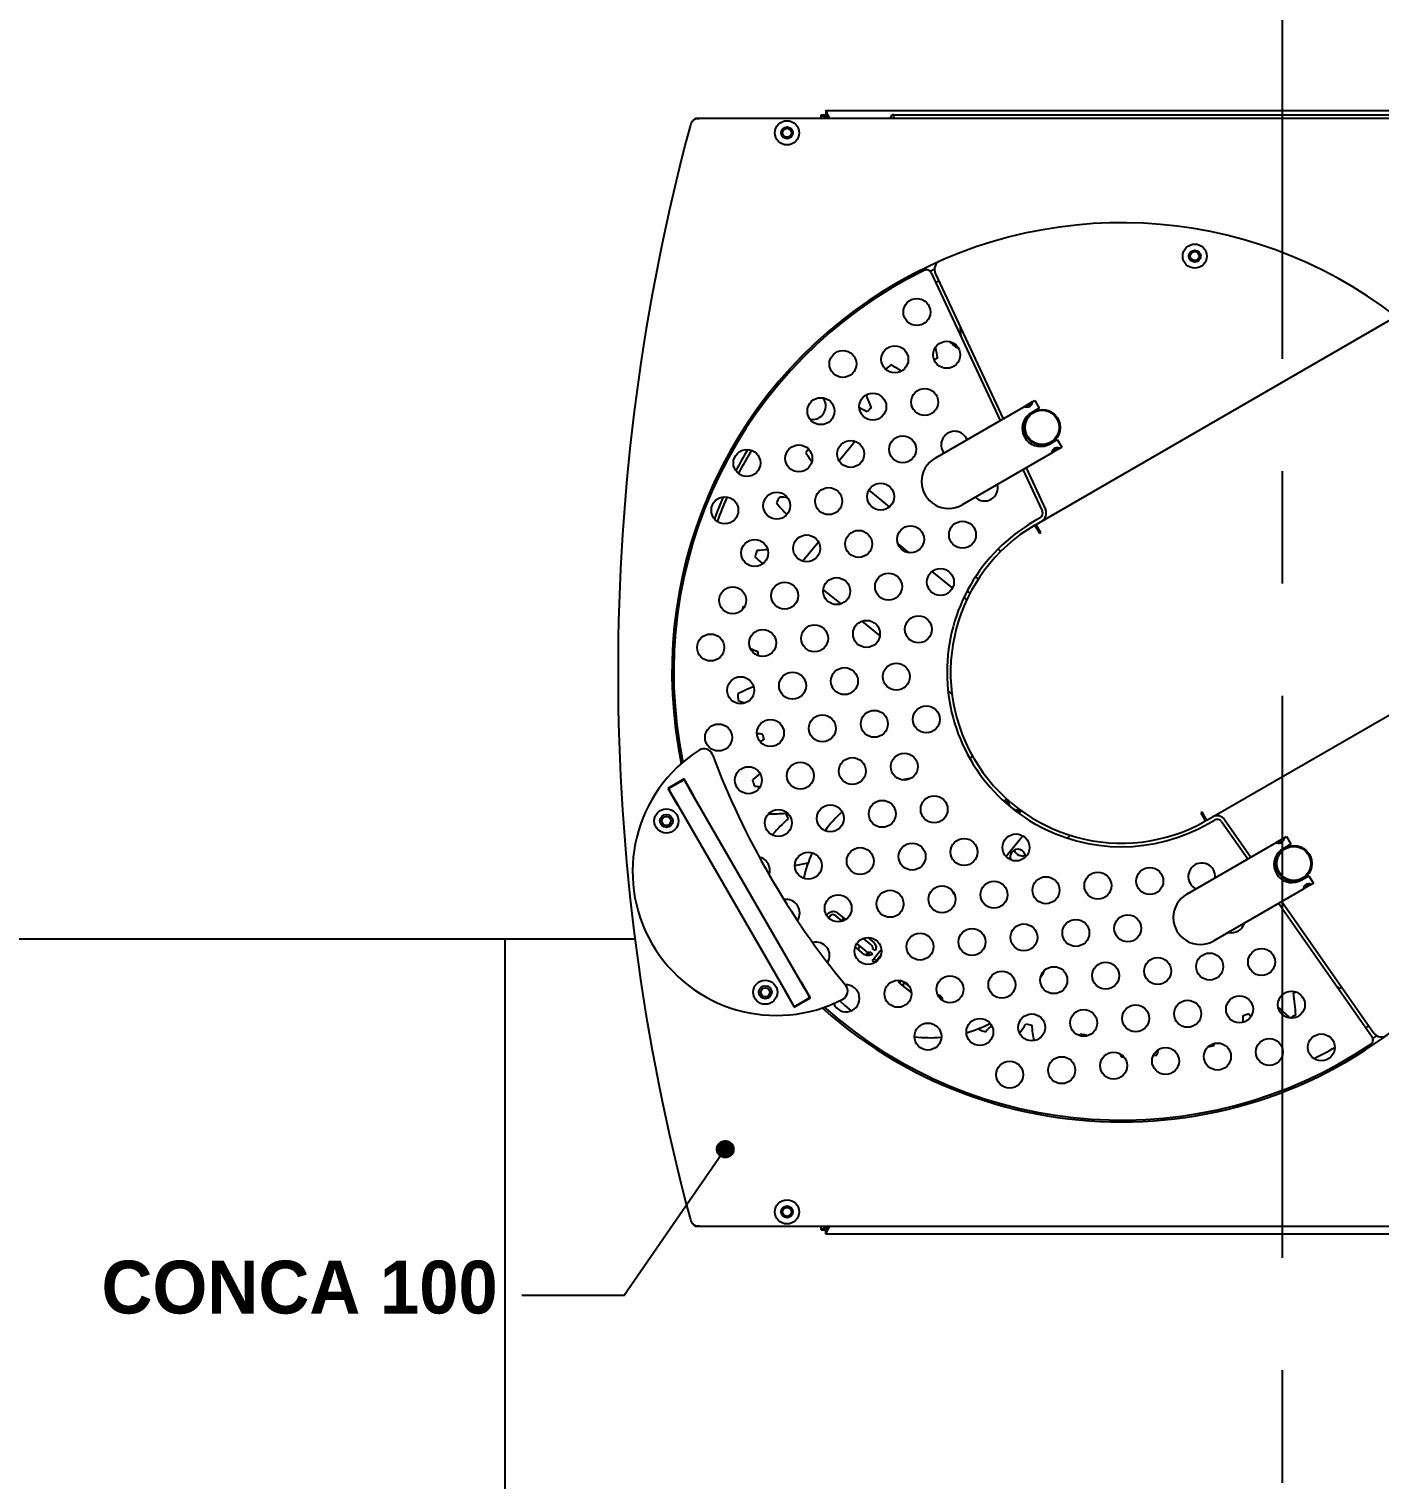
# Model space of a CAD drawing. Header units: millimetres. Extents: x 933584 to 974011, y 4545988 to 4553664.
# Drawn here: x 954611 to 954686.1, y 4549353.8 to 4549434.4 of the extents above; entities that cross this region are included whole.
import ezdxf

# ---------------------------------------------------------------- set-up
doc = ezdxf.new("R2010")
doc.units = ezdxf.units.MM
doc.linetypes.add('CENTER', pattern=[2, 1.25, -0.25, 0.25, -0.25])
doc.linetypes.add('HIDDEN', pattern=[9.525, 6.35, -3.175])
doc.layers.get('0').update_dxf_attribs({"color": 255})
for name, color, linetype in [('0-HSL-SLD', 252, 'Continuous'), ('0-LNS-VLF', 11, 'Continuous'), ('0-TXT-NRS', 6, 'Continuous')]:
    doc.layers.add(name, color=color, linetype=linetype)
doc.styles.add('Century Gothic_B_3', font='GOTHICB.TTF', dxfattribs={"height": 4})

# ---------------------------------------------------------------- blocks, each defined once
blk = doc.blocks.new('cbxcbb')
at = {"layer": '0-HSL-SLD', "linetype": 'Continuous'}
for p, q in [((954561.846, 4547383.84), (954644.668, 4547383.84)), ((954637.44, 4547322.88), (954637.44, 4547383.84))]:
    blk.add_line(p, q, dxfattribs=at)
blk = doc.blocks.new('CXVBXCBXCB')
at = {"linetype": 'CENTER', "ltscale": 25}
blk.add_lwpolyline([(936604.054, 4552635.387), (936604.054, 4551251.599)], dxfattribs=at)

msp = doc.modelspace()

# ---------------------------------------------------------------- hatches: boundary and pattern name
at = {"layer": '0-LNS-VLF', "linetype": 'HIDDEN', "ltscale": 0.5}
h = msp.add_hatch(color=256, dxfattribs=at)
h.dxf.hatch_style = 1
edge = h.paths.add_edge_path()
edge.add_arc((954649.693, 4549372.142), 0.467, 0, 360)

# ---------------------------------------------------------------- linework, layer by layer
at = {"layer": '0-LNS-VLF', "ltscale": 0.5}
msp.add_lwpolyline([(954649.693, 4549372.142), (954644.065, 4549364.002), (954638.373, 4549364.002)], dxfattribs=at)
at = {"layer": '0-LNS-VLF', "linetype": 'HIDDEN', "ltscale": 0.5}
msp.add_circle((954649.693, 4549372.142), 0.467, dxfattribs=at)
at = {"layer": '0-TXT-NRS'}
for p, q in [((954655.283, 4549429.911), (954731.476, 4549429.911)), ((954655.283, 4549429.911), (954655.283, 4549429.661)), ((954648.13, 4549429.461), (954648.235, 4549429.461)), ((954731.476, 4549429.461), (954648.235, 4549429.461)), ((954655.026, 4549429.461), (954655.026, 4549429.654)), ((954655.026, 4549429.654), (954655.276, 4549429.654)), ((954659.063, 4549429.661), (954727.813, 4549429.661)), ((954659.063, 4549429.511), (954659.063, 4549429.661)), ((954666.976, 4549406.888), (954705.86, 4549429.338)), ((954676.476, 4549390.434), (954734.046, 4549423.672)), ((954661.15, 4549420.867), (954664.976, 4549412.662)), ((954661.374, 4549420.861), (954665.15, 4549412.762)), ((954658.618, 4549415.545), (954658.629, 4549415.5)), ((954666.764, 4549413.694), (954666.368, 4549413.465)), ((954666.764, 4549413.694), (954666.904, 4549413.775)), ((954666.779, 4549413.7), (954666.764, 4549413.694)), ((954666.904, 4549413.775), (954667.149, 4549413.35)), ((954661.361, 4549410.575), (954666.368, 4549413.465)), ((954666.368, 4549413.465), (954666.353, 4549413.451)), ((954666.418, 4549413.437), (954666.63, 4549413.559)), ((954666.665, 4549413.521), (954666.489, 4549413.42)), ((954666.716, 4549413.1), (954666.598, 4549413.021)), ((954666.599, 4549413.022), (954666.615, 4549412.994)), ((954666.63, 4549413.559), (954666.764, 4549413.637)), ((954666.746, 4549413.568), (954666.665, 4549413.521)), ((954667.149, 4549413.35), (954666.716, 4549413.1)), ((954667.048, 4549413.244), (954667.028, 4549413.28)), ((954656.917, 4549411.517), (954656.637, 4549411.172)), ((954667.584, 4549411.317), (954667.6, 4549411.29)), ((954667.598, 4549411.289), (954667.726, 4549411.351)), ((954667.726, 4549411.351), (954668.159, 4549411.601)), ((954668.038, 4549411.531), (954668.017, 4549411.567)), ((954668.159, 4549411.601), (954668.404, 4549411.177)), ((954656.637, 4549411.172), (954656.028, 4549410.422)), ((954661.799, 4549410.939), (954661.853, 4549410.859)), ((954667.868, 4549410.867), (954662.861, 4549407.977)), ((954667.853, 4549410.862), (954667.868, 4549410.867)), ((954668.264, 4549411.096), (954667.868, 4549410.867)), ((954668.08, 4549411.047), (954667.868, 4549410.925)), ((954667.886, 4549410.993), (954668.065, 4549411.096)), ((954668.065, 4549411.096), (954668.146, 4549411.143)), ((954668.214, 4549411.125), (954668.08, 4549411.047)), ((954668.404, 4549411.177), (954668.264, 4549411.096)), ((954666.249, 4549409.933), (954667.321, 4549407.634)), ((954666.423, 4549410.033), (954667.502, 4549407.719)), ((954657.672, 4549408.785), (954658.815, 4549407.857)), ((954667.199, 4549407.248), (954666.876, 4549407.061)), ((954666.911, 4549406.85), (954666.976, 4549406.888)), ((954666.911, 4549406.85), (954667.173, 4549406.396)), ((954666.987, 4549406.721), (954666.911, 4549406.85)), ((954667.201, 4549406.498), (954666.976, 4549406.888)), ((954667.173, 4549406.396), (954667.238, 4549406.434)), ((954667.238, 4549406.434), (954667.201, 4549406.498)), ((954653.994, 4549404.836), (954654.874, 4549405.919)), ((954659.291, 4549405.807), (954659.898, 4549405.314)), ((954665.022, 4549405.393), (954664.866, 4549405.519)), ((954661.19, 4549404.265), (954662.329, 4549403.34)), ((954655.137, 4549403.252), (954656.111, 4549402.461)), ((954663.311, 4549403.07), (954663.153, 4549403.199)), ((954663.606, 4549403.967), (954663.762, 4549403.84)), ((954662.964, 4549402.824), (954663.124, 4549402.694)), ((954650.768, 4549402.32), (954650.661, 4549402.293)), ((954651.612, 4549401.01), (954651.615, 4549401.029)), ((954657.289, 4549401.505), (954658.289, 4549400.693)), ((954646.726, 4549398.661), (954646.826, 4549398.661)), ((954646.726, 4549398.651), (954646.826, 4549398.651)), ((954662.083, 4549397.612), (954662.306, 4549397.431)), ((954663.441, 4549394.011), (954663.306, 4549393.845)), ((954647.407, 4549392.732), (954646.498, 4549392.207)), ((954647.932, 4549391.823), (954647.407, 4549392.732)), ((954646.498, 4549392.207), (954647.023, 4549391.298)), ((954646.825, 4549391.69), (954646.582, 4549392.112)), ((954646.618, 4549392.248), (954647.311, 4549392.648)), ((954647.448, 4549392.612), (954647.691, 4549392.19)), ((954647.691, 4549392.19), (954654.104, 4549381.082)), ((954653.238, 4549380.582), (954646.825, 4549391.69)), ((954647.023, 4549391.298), (954647.044, 4549391.31)), ((954647.91, 4549391.81), (954647.932, 4549391.823)), ((954665.342, 4549391.625), (954665.216, 4549391.47)), ((954665.344, 4549391.477), (954665.294, 4549391.4)), ((954665.418, 4549391.548), (954665.344, 4549391.477)), ((954666.023, 4549390.814), (954666.15, 4549390.97)), ((954676.213, 4549390.888), (954676.148, 4549390.851)), ((954676.148, 4549390.851), (954676.411, 4549390.396)), ((954676.251, 4549390.823), (954676.213, 4549390.888)), ((954676.476, 4549390.434), (954676.251, 4549390.823)), ((954676.411, 4549390.396), (954676.337, 4549390.527)), ((954676.476, 4549390.434), (954676.411, 4549390.396)), ((954676.576, 4549390.26), (954676.899, 4549390.447)), ((954677.294, 4549390.359), (954678.749, 4549388.282)), ((954677.458, 4549390.474), (954678.923, 4549388.382)), ((954666.204, 4549389.514), (954665.384, 4549388.504)), ((954666.251, 4549389.565), (954666.204, 4549389.514)), ((954668.875, 4549389.599), (954668.74, 4549389.432)), ((954680.764, 4549389.446), (954680.904, 4549389.526)), ((954680.904, 4549389.526), (954681.149, 4549389.102)), ((954675.361, 4549386.326), (954680.368, 4549389.217)), ((954680.764, 4549389.446), (954680.368, 4549389.217)), ((954680.418, 4549389.188), (954680.63, 4549389.31)), ((954680.665, 4549389.273), (954680.489, 4549389.171)), ((954680.716, 4549388.852), (954680.598, 4549388.772)), ((954680.599, 4549388.773), (954680.615, 4549388.746)), ((954680.63, 4549389.31), (954680.764, 4549389.388)), ((954680.746, 4549389.32), (954680.665, 4549389.273)), ((954681.149, 4549389.102), (954680.716, 4549388.852)), ((954680.779, 4549389.451), (954680.764, 4549389.446)), ((954681.048, 4549388.996), (954681.028, 4549389.032)), ((954665.384, 4549388.504), (954665.321, 4549388.405)), ((954681.598, 4549387.04), (954681.726, 4549387.102)), ((954681.726, 4549387.102), (954682.159, 4549387.352)), ((954682.038, 4549387.282), (954682.017, 4549387.319)), ((954682.159, 4549387.352), (954682.404, 4549386.928)), ((954681.868, 4549386.618), (954676.861, 4549383.728)), ((954681.584, 4549387.069), (954681.6, 4549387.041)), ((954681.853, 4549386.613), (954681.868, 4549386.618)), ((954682.264, 4549386.848), (954681.868, 4549386.618)), ((954682.08, 4549386.799), (954681.868, 4549386.676)), ((954681.886, 4549386.745), (954682.065, 4549386.848)), ((954682.065, 4549386.848), (954682.146, 4549386.895)), ((954682.214, 4549386.876), (954682.08, 4549386.799)), ((954682.404, 4549386.928), (954682.264, 4549386.848)), ((954682.264, 4549386.848), (954682.279, 4549386.862)), ((954680.476, 4549385.815), (954685.669, 4549378.399)), ((954680.65, 4549385.916), (954685.775, 4549378.596)), ((954655.33, 4549385.151), (954655.359, 4549385.2)), ((954655.499, 4549385.086), (954655.455, 4549385.01)), ((954656.201, 4549384.822), (954655.818, 4549385.133)), ((954655.904, 4549385.304), (954656.386, 4549384.912)), ((954657.809, 4549383.516), (954657.379, 4549383.866)), ((954657.619, 4549383.91), (954657.973, 4549383.623)), ((954657.425, 4549382.978), (954656.92, 4549383.388)), ((954657.001, 4549383.562), (954657.51, 4549383.148)), ((954657.73, 4549383.114), (954657.877, 4549382.995)), ((954658.034, 4549383.189), (954657.888, 4549383.308)), ((954657.916, 4549382.699), (954658.272, 4549383.138)), ((954658.004, 4549383.214), (954658.062, 4549383.244)), ((954658.301, 4549382.879), (954658.06, 4549382.581)), ((954658.112, 4549382.646), (954658.061, 4549382.64)), ((954658.325, 4549382.905), (954658.301, 4549382.879)), ((954653.907, 4549381.474), (954653.885, 4549381.461)), ((954654.432, 4549380.565), (954653.907, 4549381.474)), ((954659.402, 4549381.402), (954659.453, 4549381.519)), ((954659.61, 4549381.443), (954659.937, 4549381.178)), ((954653.019, 4549380.961), (954652.998, 4549380.949)), ((954652.998, 4549380.949), (954653.523, 4549380.04)), ((954654.104, 4549381.082), (954654.348, 4549380.66)), ((954660.045, 4549380.85), (954659.445, 4549381.337)), ((954653.482, 4549380.16), (954653.238, 4549380.582)), ((954653.523, 4549380.04), (954654.432, 4549380.565)), ((954653.618, 4549380.124), (954654.311, 4549380.524)), ((954661.737, 4549380.438), (954661.754, 4549380.453)), ((954661.756, 4549380.479), (954661.753, 4549380.426)), ((954663.816, 4549378.867), (954663.819, 4549378.802)), ((954669.392, 4549378.456), (954669.432, 4549378.541)), ((954669.758, 4549378.507), (954669.775, 4549378.432)), ((954685.327, 4549378.887), (954685.492, 4549379.001)), ((954685.713, 4549378.303), (954685.929, 4549378.453)), ((954676.885, 4549377.918), (954676.905, 4549378.029)), ((954648.235, 4549367.861), (954648.13, 4549367.861)), ((954648.235, 4549367.861), (954731.476, 4549367.861)), ((954655.026, 4549367.668), (954655.026, 4549367.861)), ((954655.026, 4549367.668), (954655.276, 4549367.668)), ((954655.283, 4549367.411), (954655.283, 4549367.661)), ((954731.476, 4549367.411), (954655.283, 4549367.411))]:
    msp.add_line(p, q, dxfattribs=at)
for points in [[(954661.327, 4549421.065), (954661.309, 4549421.057), (954661.089, 4549420.953)], [(954661.583, 4549420.412), (954661.539, 4549420.392), (954661.402, 4549420.327)], [(954662.547, 4549416.711), (954662.584, 4549416.73), (954662.62, 4549416.748), (954662.624, 4549416.75)], [(954649.58, 4549408.419), (954649.236, 4549407.596), (954649.084, 4549407.204)], [(954651.612, 4549401.01), (954651.465, 4549400.977), (954651.451, 4549400.974)], [(954651.827, 4549394.905), (954651.696, 4549394.83), (954651.641, 4549394.798)], [(954659.999, 4549392.759), (954659.846, 4549392.733), (954659.56, 4549392.676)], [(954652.34, 4549389.656), (954652.359, 4549389.615), (954652.372, 4549389.589)], [(954662.445, 4549386.32), (954662.38, 4549386.428), (954662.245, 4549386.604)], [(954659.61, 4549385.764), (954659.609, 4549385.757), (954659.603, 4549385.686)], [(954656.26, 4549385.014), (954656.234, 4549384.966), (954656.172, 4549384.846)], [(954660.653, 4549384.152), (954660.669, 4549384.147), (954660.784, 4549384.116)], [(954667.232, 4549381.703), (954667.365, 4549381.921), (954667.472, 4549382.109)], [(954659.935, 4549380.939), (954659.98, 4549380.968), (954660.018, 4549380.993)], [(954683.717, 4549381.187), (954683.758, 4549381.161), (954683.886, 4549381.082)], [(954656.059, 4549380.399), (954656.35, 4549380.131), (954656.703, 4549379.842)], [(954678.8, 4549379.687), (954678.896, 4549379.57), (954678.931, 4549379.529)], [(954671.643, 4549377.455), (954671.656, 4549377.424), (954671.717, 4549377.286)]]:
    msp.add_lwpolyline(points, dxfattribs=at)
for centre, radius in [((954653.126, 4549428.661), 0.672), ((954653.126, 4549428.661), 0.33), ((954653.126, 4549428.661), 0.25), ((954675.806, 4549421.804), 0.672), ((954675.806, 4549421.804), 0.33), ((954675.806, 4549421.804), 0.25), ((954660.348, 4549418.693), 0.75), ((954662.011, 4549416.317), 0.75), ((954656.233, 4549415.812), 0.75), ((954659.122, 4549416.065), 0.75), ((954655.008, 4549413.184), 0.75), ((954657.897, 4549413.436), 0.75), ((954660.786, 4549413.689), 0.75), ((954667.316, 4549412.281), 1), ((954667.316, 4549412.281), 0.95), ((954653.782, 4549410.555), 0.75), ((954656.671, 4549410.808), 0.75), ((954659.56, 4549411.061), 0.75), ((954650.893, 4549410.303), 0.75), ((954655.445, 4549408.18), 0.75), ((954658.334, 4549408.432), 0.75), ((954649.668, 4549407.674), 0.75), ((954652.556, 4549407.927), 0.75), ((954657.109, 4549405.804), 0.75), ((954659.998, 4549406.057), 0.75), ((954662.887, 4549406.31), 0.75), ((954651.331, 4549405.299), 0.75), ((954654.22, 4549405.551), 0.75), ((954658.772, 4549403.429), 0.75), ((954661.661, 4549403.681), 0.75), ((954650.105, 4549402.67), 0.75), ((954652.994, 4549402.923), 0.75), ((954655.883, 4549403.176), 0.75), ((954660.436, 4549401.053), 0.75), ((954648.88, 4549400.042), 0.75), ((954651.769, 4549400.295), 0.75), ((954654.658, 4549400.548), 0.75), ((954657.547, 4549400.8), 0.75), ((954659.21, 4549398.425), 0.75), ((954650.543, 4549397.667), 0.75), ((954653.432, 4549397.919), 0.75), ((954656.321, 4549398.172), 0.75), ((954660.873, 4549396.049), 0.75), ((954652.206, 4549395.291), 0.75), ((954655.095, 4549395.544), 0.75), ((954657.984, 4549395.797), 0.75), ((954649.317, 4549395.038), 0.75), ((954653.87, 4549392.915), 0.75), ((954656.759, 4549393.168), 0.75), ((954659.648, 4549393.421), 0.75), ((954650.981, 4549392.663), 0.75), ((954655.533, 4549390.54), 0.75), ((954658.422, 4549390.793), 0.75), ((954661.311, 4549391.045), 0.75), ((954646.416, 4549390.399), 0.672), ((954646.416, 4549390.399), 0.36), ((954646.416, 4549390.399), 0.25), ((954652.644, 4549390.287), 0.75), ((954665.863, 4549388.923), 0.75), ((954657.197, 4549388.164), 0.75), ((954660.086, 4549388.417), 0.75), ((954662.975, 4549388.67), 0.75), ((954681.316, 4549388.032), 1), ((954681.316, 4549388.032), 0.95), ((954654.308, 4549387.912), 0.75), ((954667.527, 4549386.547), 0.75), ((954670.416, 4549386.8), 0.75), ((954673.305, 4549387.053), 0.75), ((954655.971, 4549385.536), 0.75), ((954658.86, 4549385.789), 0.75), ((954661.749, 4549386.042), 0.75), ((954664.638, 4549386.294), 0.75), ((954666.301, 4549383.919), 0.75), ((954669.19, 4549384.172), 0.75), ((954672.079, 4549384.424), 0.75), ((954657.634, 4549383.161), 0.75), ((954660.523, 4549383.413), 0.75), ((954663.412, 4549383.666), 0.75), ((954676.632, 4549382.302), 0.75), ((954679.52, 4549382.554), 0.75), ((954667.965, 4549381.543), 0.75), ((954670.854, 4549381.796), 0.75), ((954673.743, 4549382.049), 0.75), ((954651.916, 4549380.873), 0.672), ((954659.298, 4549380.785), 0.75), ((954662.187, 4549381.038), 0.75), ((954665.076, 4549381.291), 0.75), ((954651.916, 4549380.873), 0.36), ((954651.916, 4549380.873), 0.25), ((954678.295, 4549379.926), 0.75), ((954681.184, 4549380.179), 0.75), ((954669.628, 4549379.168), 0.75), ((954672.517, 4549379.42), 0.75), ((954675.406, 4549379.673), 0.75), ((954660.961, 4549378.409), 0.75), ((954663.85, 4549378.662), 0.75), ((954666.739, 4549378.915), 0.75), ((954679.958, 4549377.55), 0.75), ((954682.847, 4549377.803), 0.75), ((954671.291, 4549376.792), 0.75), ((954674.18, 4549377.045), 0.75), ((954677.069, 4549377.298), 0.75), ((954665.513, 4549376.287), 0.75), ((954668.402, 4549376.539), 0.75), ((954653.126, 4549368.661), 0.672), ((954653.126, 4549368.661), 0.33), ((954653.126, 4549368.661), 0.25)]:
    msp.add_circle(centre, radius, dxfattribs=at)
for centre, radius, start, end in [((954760.726, 4549398.661), 117, 164.92484, 195.07516), ((954648.235, 4549428.961), 0.5, 90, 164.92484), ((954648.13, 4549429.161), 0.3, 90, 153.95382), ((954671.726, 4549398.661), 25, 52.33368, 191.71774), ((954671.726, 4549398.661), 24.9, 116.16463, 191.58874), ((954660.878, 4549420.74), 0.3, 25, 116.16463), ((954661.827, 4549421.072), 0.5, 113.83062, 205), ((954673.13, 4549418.18), 10.375, 181.6067, 184.56653), ((954655.295, 4549409.292), 10.375, 45.65434, 48.3662), ((954671.726, 4549398.661), 20.25, 120.36477, 120.92876), ((954671.65, 4549418.231), 10.375, 188.32114, 191.66324), ((954671.726, 4549398.661), 21.375, 126.84334, 127.82364), ((954653.88, 4549406.692), 10.375, 57.22003, 61.00738), ((954654.536, 4549413.467), 0.75, 319.2612, 37.47401), ((954667.246, 4549417.711), 10.375, 200.44282, 204.67529), ((954654.536, 4549413.467), 0.75, 260.55328, 319.2612), ((954652.873, 4549403.909), 10.375, 63.00374, 65.6498), ((954671.726, 4549398.661), 20.25, 133.37682, 134.30221), ((954667.221, 4549412.226), 1.01, 128.0693, 291.9307), ((954662.449, 4549411.314), 0.75, 22.65846, 210), ((954671.726, 4549398.661), 24.2, 149.20334, 152.40242), ((954671.726, 4549398.661), 24, 149.03671, 152.56905), ((954671.726, 4549398.661), 21.375, 144.49943, 145.17303), ((954663.072, 4549416.213), 10.375, 211.00899, 214.3503), ((954662.111, 4549409.276), 1.5, 120, 300), ((954664.112, 4549408.938), 0.75, 226.01154, 13.98846), ((954671.726, 4549398.661), 24, 156.02495, 159.52385), ((954671.726, 4549398.661), 21.375, 152.86744, 153.84773), ((954660.523, 4549414.707), 10.375, 219.68369, 224.49763), ((954652.166, 4549398.048), 10.375, 84.51307, 87.03148), ((954667.049, 4549407.508), 0.3, 300, 25), ((954667.049, 4549407.508), 0.5, 300, 25), ((954671.726, 4549398.661), 9.7, 120, 300), ((954671.726, 4549398.661), 9.5, 120.45234, 299.54766), ((954671.726, 4549398.661), 21.375, 161.54214, 162.52243), ((954658.231, 4549412.834), 10.375, 228.35839, 231.59971), ((954652.482, 4549395.105), 10.375, 92.32577, 95.70618), ((954671.726, 4549398.661), 21.375, 170.21684, 170.63244), ((954655.387, 4549409.432), 10.375, 245.49124, 248.04878), ((954671.726, 4549398.661), 20.25, 176.75031, 177.35433), ((954655.158, 4549388.245), 10.375, 112.02715, 117.39293), ((954671.726, 4549398.661), 21.375, 183.22888, 184.20918), ((954653.949, 4549406.844), 10.375, 250.04514, 252.30221), ((954653.381, 4549405.476), 10.375, 259.30967, 261.06083), ((954671.726, 4549398.661), 20.25, 189.76236, 190.68775), ((954652.536, 4549387.582), 8, 122.44916, 297.55084), ((954648.512, 4549393.911), 0.5, 20.52109, 122.44916), ((954691.125, 4549409.861), 45, 200.52109, 219.47891), ((954657.929, 4549384.782), 10.375, 127.34725, 130.40497), ((954646.668, 4549392.162), 0.1, 120, 210), ((954647.361, 4549392.562), 0.1, 30, 120), ((954671.726, 4549398.661), 21.375, 196.24093, 197.22123), ((954652.563, 4549402.632), 10.375, 263.05719, 264.87482), ((954665.938, 4549391.533), 0.52, 178.40601, 226.10353), ((954665.938, 4549391.533), 0.52, 235.73793, 283.43544), ((954652.318, 4549401.171), 10.375, 268.77236, 274.07288), ((954660.18, 4549382.86), 10.375, 132.40133, 139.07967), ((954671.726, 4549398.661), 20.25, 202.77441, 203.6998), ((954661.115, 4549385.595), 7.25, 132.84314, 144.0808), ((954665.674, 4549391.209), 0.425, 308.54133, 334.78109), ((954677.049, 4549390.187), 0.5, 35, 120), ((954677.049, 4549390.187), 0.3, 35, 120), ((954665.966, 4549388.395), 0.425, 359.16857, 140.92073), ((954666.239, 4549388.97), 0.52, 202.92485, 286.19132), ((954681.221, 4549387.977), 1.01, 128.0693, 291.9307), ((954651.419, 4549387.659), 0.75, 340.54302, 77.88134), ((954652.161, 4549398.215), 10.375, 277.73777, 281.88573), ((954661.115, 4549385.595), 7.25, 155.26969, 167.1409), ((954665.966, 4549388.395), 0.425, 140.92073, 202.77701), ((954676.194, 4549387.305), 0.75, 354.85044, 210), ((954661.115, 4549385.595), 1.5, 24.87596, 45.47646), ((954676.111, 4549385.027), 1.5, 120, 300), ((954676.194, 4549387.305), 0.75, 210, 245.14956), ((954653.082, 4549385.283), 0.75, 326.15934, 99.56986), ((954677.857, 4549384.93), 0.75, 256.36578, 343.63422), ((954654.745, 4549382.908), 0.75, 328.57741, 104.49146), ((954666.836, 4549379.712), 10.375, 158.95119, 160.03661), ((954653.184, 4549392.401), 10.375, 294.36255, 296.16959), ((954661.115, 4549385.595), 4.25, 222.01263, 224.05477), ((954671.726, 4549398.661), 25, 228.28226, 317.16119), ((954669.75, 4549379.191), 10.375, 167.51113, 168.66762), ((954654.261, 4549380.61), 0.1, 300, 30), ((954656.409, 4549380.532), 0.75, 202.80714, 93.29189), ((954656.005, 4549380.932), 0.5, 297.55084, 39.47891), ((954671.726, 4549398.661), 20.25, 298.1961, 298.63302), ((954671.061, 4549379.102), 10.375, 2.81622, 9.49457), ((954671.726, 4549398.661), 21.375, 304.67467, 305), ((954653.568, 4549380.21), 0.1, 210, 300), ((954671.726, 4549398.661), 24.9, 228.41126, 303.83537), ((954687.742, 4549387.416), 10.375, 225.32067, 230.16401), ((954661.115, 4549385.595), 7.25, 285.89863, 297.16035), ((954656.81, 4549385.992), 10.375, 315.10538, 317.85977), ((954657.811, 4549384.901), 10.375, 322.63462, 326.12107), ((954671.726, 4549398.661), 20.25, 254.8226, 255.74799), ((954677.084, 4549379.839), 10.375, 184.44952, 189.24456), ((954668.119, 4549379.427), 10.375, 358.7606, 0.81987), ((954671.726, 4549398.661), 20.25, 289.5214, 290.44679), ((954671.726, 4549398.661), 21.375, 295.99997, 296.98026), ((954661.115, 4549385.595), 7.25, 262.83755, 274.70695), ((954671.726, 4549398.661), 21.375, 248.28913, 249.26942), ((954671.726, 4549398.661), 20.25, 263.4973, 264.42269), ((954685.423, 4549378.227), 0.3, 303.83537, 35), ((954686.185, 4549378.883), 0.5, 215, 306.16938), ((954663.88, 4549380.733), 10.375, 341.12948, 342.95303), ((954671.726, 4549398.661), 21.375, 283.03822, 283.96822), ((954671.726, 4549398.661), 24, 296.48731, 299.64636), ((954671.726, 4549398.661), 21.375, 269.97587, 270.34824), ((954671.726, 4549398.661), 21.375, 274.76005, 275.29352), ((954648.235, 4549368.361), 0.5, 195.07516, 270), ((954648.13, 4549368.161), 0.3, 206.04618, 270)]:
    msp.add_arc(centre, radius, start, end, dxfattribs=at)
for points, knots in [([(954655.501, 4549429.461), (954655.479, 4549429.506), (954655.426, 4549429.613), (954655.353, 4549429.758), (954655.304, 4549429.868), (954655.286, 4549429.908), (954655.283, 4549429.91), (954655.283, 4549429.911)], [0, 0, 0, 0, 0.1964501, 0.4647508, 0.7115534, 0.9293112, 1, 1, 1, 1]), ([(954655.026, 4549429.654), (954655.029, 4549429.651), (954655.034, 4549429.646), (954655.075, 4549429.628), (954655.132, 4549429.604), (954655.214, 4549429.566), (954655.309, 4549429.516), (954655.389, 4549429.478), (954655.424, 4549429.461)], [0, 0, 0, 0, 0.1693488, 0.329339, 0.4808055, 0.6247343, 0.8392173, 1, 1, 1, 1]), ([(954655.276, 4549429.654), (954655.277, 4549429.651), (954655.28, 4549429.646), (954655.301, 4549429.628), (954655.33, 4549429.603), (954655.371, 4549429.565), (954655.418, 4549429.516), (954655.458, 4549429.478), (954655.475, 4549429.461)], [0, 0, 0, 0, 0.152395, 0.299726, 0.444688, 0.590112, 0.821126, 1, 1, 1, 1]), ([(954655.476, 4549429.461), (954655.455, 4549429.482), (954655.41, 4549429.529), (954655.35, 4549429.588), (954655.306, 4549429.637), (954655.287, 4549429.659), (954655.284, 4549429.66), (954655.283, 4549429.661)], [0, 0, 0, 0, 0.222749, 0.490168, 0.700399, 0.911929, 1, 1, 1, 1]), ([(954666.357, 4549413.446), (954666.359, 4549413.443), (954666.363, 4549413.436), (954666.4, 4549413.425), (954666.461, 4549413.417), (954666.537, 4549413.419), (954666.611, 4549413.44), (954666.668, 4549413.474), (954666.718, 4549413.524), (954666.757, 4549413.584), (954666.783, 4549413.646), (954666.794, 4549413.687), (954666.787, 4549413.691), (954666.785, 4549413.693)], [0, 0, 0, 0, 0.060597, 0.155352, 0.26234, 0.383607, 0.463756, 0.544328, 0.617449, 0.725156, 0.835185, 0.957485, 1, 1, 1, 1]), ([(954668.264, 4549411.096), (954668.271, 4549411.101), (954668.284, 4549411.111), (954668.27, 4549411.124), (954668.233, 4549411.136), (954668.171, 4549411.145), (954668.095, 4549411.143), (954668.021, 4549411.122), (954667.964, 4549411.088), (954667.914, 4549411.038), (954667.875, 4549410.977), (954667.849, 4549410.916), (954667.838, 4549410.875), (954667.845, 4549410.87), (954667.847, 4549410.869)], [0, 0, 0, 0, 0.082329, 0.164616, 0.248879, 0.34402, 0.451859, 0.523134, 0.594784, 0.659809, 0.755589, 0.853435, 0.962193, 1, 1, 1, 1]), ([(954680.368, 4549389.217), (954680.361, 4549389.212), (954680.348, 4549389.202), (954680.362, 4549389.189), (954680.399, 4549389.176), (954680.462, 4549389.168), (954680.537, 4549389.17), (954680.611, 4549389.191), (954680.668, 4549389.225), (954680.718, 4549389.275), (954680.757, 4549389.336), (954680.783, 4549389.397), (954680.794, 4549389.438), (954680.787, 4549389.443), (954680.785, 4549389.444)], [0, 0, 0, 0, 0.0823294, 0.1646157, 0.2488786, 0.3440199, 0.4518594, 0.5231335, 0.5947843, 0.6598087, 0.7555894, 0.8534346, 0.9621928, 1, 1, 1, 1]), ([(954682.275, 4549386.867), (954682.273, 4549386.87), (954682.269, 4549386.877), (954682.232, 4549386.888), (954682.171, 4549386.896), (954682.095, 4549386.894), (954682.021, 4549386.873), (954681.964, 4549386.839), (954681.914, 4549386.789), (954681.875, 4549386.729), (954681.849, 4549386.667), (954681.838, 4549386.626), (954681.845, 4549386.622), (954681.847, 4549386.62)], [0, 0, 0, 0, 0.060597, 0.155352, 0.26234, 0.383607, 0.463756, 0.544328, 0.617449, 0.725156, 0.835185, 0.957485, 1, 1, 1, 1]), ([(954655.359, 4549385.2), (954655.4, 4549385.241), (954655.482, 4549385.322), (954655.636, 4549385.375), (954655.788, 4549385.376), (954655.865, 4549385.328), (954655.904, 4549385.304)], [0, 0, 0, 0, 0.280219, 0.560218, 0.780437, 1, 1, 1, 1]), ([(954655.818, 4549385.133), (954655.79, 4549385.153), (954655.733, 4549385.192), (954655.632, 4549385.187), (954655.554, 4549385.145), (954655.518, 4549385.106), (954655.499, 4549385.086)], [0, 0, 0, 0, 0.279707, 0.558747, 0.778897, 1, 1, 1, 1]), ([(954657.51, 4549383.148), (954657.528, 4549383.135), (954657.564, 4549383.109), (954657.624, 4549383.094), (954657.682, 4549383.095), (954657.714, 4549383.108), (954657.73, 4549383.114)], [0, 0, 0, 0, 0.280251, 0.559764, 0.779929, 1, 1, 1, 1]), ([(954657.888, 4549383.308), (954657.891, 4549383.329), (954657.897, 4549383.373), (954657.876, 4549383.452), (954657.834, 4549383.492), (954657.809, 4549383.516)], [0, 0, 0, 0, 0.280288, 0.561016, 1, 1, 1, 1]), ([(954657.973, 4549383.623), (954658.002, 4549383.59), (954658.06, 4549383.523), (954658.088, 4549383.363), (954658.055, 4549383.255), (954658.034, 4549383.189)], [0, 0, 0, 0, 0.27978, 0.560516, 1, 1, 1, 1]), ([(954658.272, 4549383.138), (954658.291, 4549383.159), (954658.319, 4549383.189), (954658.358, 4549383.196), (954658.37, 4549383.198)], [0, 0, 0, 0, 0.698312, 1, 1, 1, 1]), ([(954657.877, 4549382.995), (954657.838, 4549382.971), (954657.76, 4549382.924), (954657.633, 4549382.904), (954657.514, 4549382.917), (954657.454, 4549382.958), (954657.425, 4549382.978)], [0, 0, 0, 0, 0.280215, 0.560072, 0.780116, 1, 1, 1, 1]), ([(954657.929, 4549382.568), (954657.919, 4549382.578), (954657.9, 4549382.598), (954657.893, 4549382.637), (954657.897, 4549382.672), (954657.909, 4549382.69), (954657.916, 4549382.699)], [0, 0, 0, 0, 0.27939, 0.559172, 0.779536, 1, 1, 1, 1]), ([(954658.06, 4549382.581), (954658.05, 4549382.572), (954658.03, 4549382.552), (954657.992, 4549382.545), (954657.956, 4549382.55), (954657.938, 4549382.562), (954657.929, 4549382.568)], [0, 0, 0, 0, 0.27954, 0.559229, 0.779624, 1, 1, 1, 1]), ([(954659.445, 4549381.337), (954659.404, 4549381.379), (954659.352, 4549381.433), (954659.352, 4549381.505), (954659.352, 4549381.521)], [0, 0, 0, 0, 0.777366, 1, 1, 1, 1]), ([(954661.512, 4549380.725), (954661.532, 4549380.726), (954661.588, 4549380.73), (954661.634, 4549380.697), (954661.663, 4549380.676)], [0, 0, 0, 0, 0.368228, 1, 1, 1, 1]), ([(954661.663, 4549380.676), (954661.693, 4549380.645), (954661.747, 4549380.589), (954661.753, 4549380.513), (954661.756, 4549380.479)], [0, 0, 0, 0, 0.559467, 1, 1, 1, 1]), ([(954655.424, 4549367.861), (954655.391, 4549367.845), (954655.311, 4549367.805), (954655.212, 4549367.755), (954655.127, 4549367.715), (954655.071, 4549367.69), (954655.033, 4549367.673), (954655.028, 4549367.67), (954655.026, 4549367.668)], [0, 0, 0, 0, 0.155178, 0.37722, 0.533502, 0.688668, 0.843805, 1, 1, 1, 1]), ([(954655.475, 4549367.861), (954655.459, 4549367.845), (954655.419, 4549367.806), (954655.37, 4549367.756), (954655.327, 4549367.716), (954655.299, 4549367.69), (954655.279, 4549367.673), (954655.277, 4549367.67), (954655.276, 4549367.668)], [0, 0, 0, 0, 0.172942, 0.411341, 0.569126, 0.717694, 0.860148, 1, 1, 1, 1]), ([(954655.283, 4549367.411), (954655.286, 4549367.416), (954655.292, 4549367.426), (954655.325, 4549367.502), (954655.378, 4549367.614), (954655.441, 4549367.738), (954655.484, 4549367.825), (954655.501, 4549367.861)], [0, 0, 0, 0, 0.205369, 0.410904, 0.622021, 0.845769, 1, 1, 1, 1]), ([(954655.283, 4549367.661), (954655.285, 4549367.663), (954655.291, 4549367.667), (954655.317, 4549367.698), (954655.363, 4549367.748), (954655.42, 4549367.804), (954655.463, 4549367.847), (954655.476, 4549367.861)], [0, 0, 0, 0, 0.179623, 0.358788, 0.54888, 0.851963, 1, 1, 1, 1])]:
    msp.add_open_spline(points, degree=3, knots=knots, dxfattribs=at)
for points in [[(954659.063, 4549429.661), (954659.037, 4549429.658), (954658.985, 4549429.652), (954658.919, 4549429.606), (954658.872, 4549429.54), (954658.866, 4549429.487), (954658.863, 4549429.461)], [(954659.063, 4549429.511), (954659.057, 4549429.51), (954659.044, 4549429.509), (954659.027, 4549429.497), (954659.015, 4549429.481), (954659.014, 4549429.467), (954659.013, 4549429.461)], [(954659.084, 4549429.461), (954659.082, 4549429.487), (954659.079, 4549429.54), (954659.074, 4549429.606), (954659.068, 4549429.652), (954659.065, 4549429.658), (954659.063, 4549429.661)], [(954659.084, 4549429.461), (954659.082, 4549429.467), (954659.079, 4549429.481), (954659.074, 4549429.497), (954659.068, 4549429.509), (954659.065, 4549429.51), (954659.063, 4549429.511)]]:
    msp.add_open_spline(points, degree=3, dxfattribs=at)

# ---------------------------------------------------------------- block references
for name, p in [('CXVBXCBXCB', (18076.615, -2838.037)), ('cbxcbb', (0, 2000))]:
    msp.add_blockref(name, p)

# ---------------------------------------------------------------- texts
at = {"layer": '0-LNS-VLF', "linetype": 'HIDDEN', "ltscale": 0.5, "insert": (954614.996, 4549365.944), "char_height": 2.93644, "width": 95.45499, "attachment_point": 1, "line_spacing_factor": 0.984502, "style": 'Century Gothic_B_3'}
msp.add_mtext('\\pxql;{\\fFranklin Gothic Book|b1|i0|c162|p34;CONCA 100}', dxfattribs=at)

doc.saveas('drawing.dxf')
